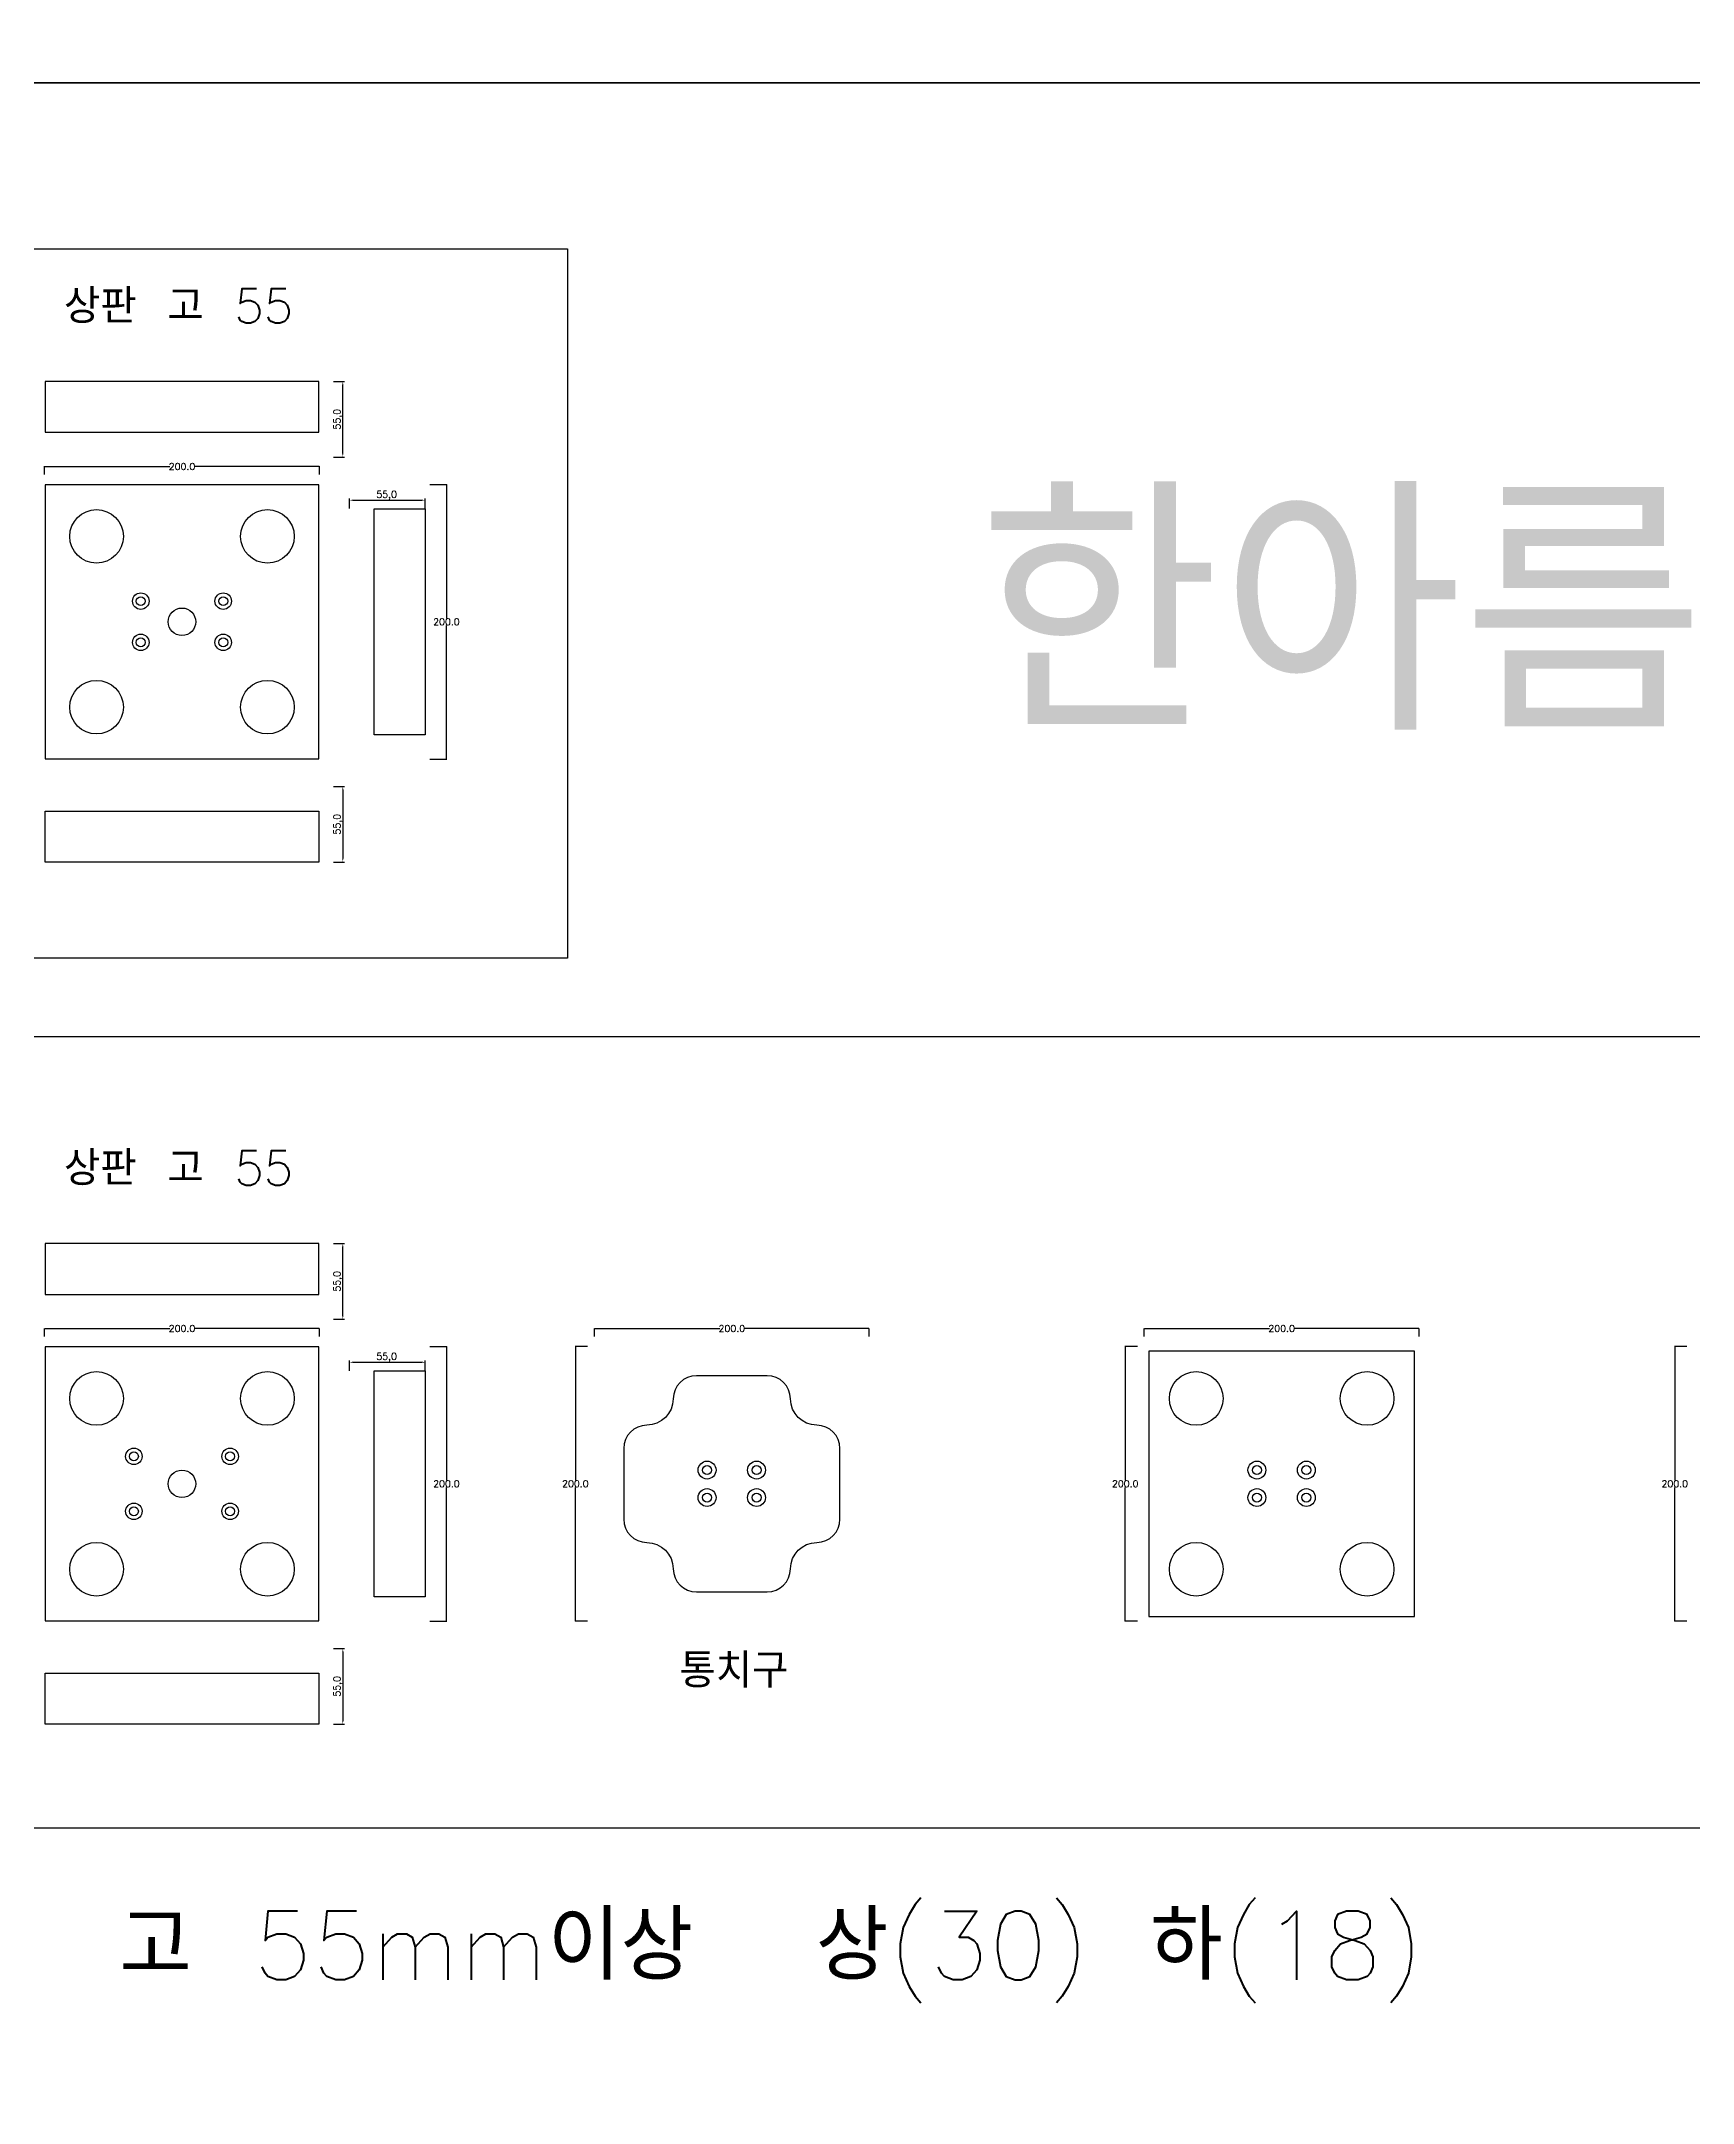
# Model space of a CAD drawing. Header units: millimetres. Extents: x 13291 to 28291, y 200 to 6643.
# Drawn here: x 17468 to 18669, y 1730 to 3230 of the extents above; entities that cross this region are included whole.
import ezdxf

# ---------------------------------------------------------------- set-up
doc = ezdxf.new("R2010")
doc.units = ezdxf.units.MM
for name, color, linetype in [('TEXT', 3, 'Continuous'), ('볼트 구멍', 7, 'Continuous'), ('치구', 7, 'Continuous'), ('치수', 7, 'Continuous')]:
    doc.layers.add(name, color=color, linetype=linetype)
doc.styles.get("Standard").update_dxf_attribs({"font": 'txt.shx', "bigfont": 'whgtxt.shx'})
doc.dimstyles.new('ISO-25', dxfattribs={"dimtxt": 2.5, "dimasz": 2.5, "dimexe": 1.25, "dimexo": 0.625, "dimtad": 1, "dimtxsty": 'Standard', "dimcen": 2.5, "dimadec": 0, "dimazin": 0, "dimtfac": 1, "dimtmove": 0, "dimatfit": 3, "dimfxl": 0, "dimarcsym": 0})
doc.dimstyles.get("Standard").update_dxf_attribs({"dimtxt": 7, "dimasz": 0.18, "dimexe": 0.18, "dimexo": 0.0625, "dimgap": 0.09, "dimtad": 0, "dimtih": 1, "dimtoh": 1, "dimdec": 1, "dimzin": 0, "dimdsep": 46, "dimtxsty": 'Standard', "dimcen": 0.09, "dimadec": 0, "dimazin": 0, "dimtfac": 1, "dimtdec": 1, "dimtofl": 0, "dimtmove": 0, "dimatfit": 3, "dimfxl": 0, "dimtolj": 1, "dimtzin": 0, "dimarcsym": 0})

# ---------------------------------------------------------------- blocks, each defined once
blk = doc.blocks.new('*D345')
at = {"layer": 'Defpoints', "color": 0, "linetype": 'Continuous'}
for p in [(17870.1, 2287.5), (18070.1, 2293.4), (18070.1, 2287.5)]:
    blk.add_point(p, dxfattribs=at)
at = {"layer": '치수', "color": 0, "linetype": 'Continuous', "lineweight": -2}
for p, q in [((17870.1, 2287.5), (17870.1, 2293.5)), ((17870.3, 2293.4), (17961.3, 2293.4)), ((18069.9, 2293.4), (17978.9, 2293.4)), ((18070.1, 2287.5), (18070.1, 2293.5))]:
    blk.add_line(p, q, dxfattribs=at)
at = {"layer": '치수', "color": 0, "linetype": 'Continuous'}
for points in [[(17870.3, 2293.4), (17870.3, 2293.3), (17870.1, 2293.4)], [(18069.9, 2293.4), (18069.9, 2293.3), (18070.1, 2293.4)]]:
    blk.add_solid(points, dxfattribs=at)
at = {"layer": '치수', "color": 0, "linetype": 'Continuous', "insert": (17970.1, 2293.4), "char_height": 5, "attachment_point": 5}
blk.add_mtext('\\A1;200.0', dxfattribs=at)
blk = doc.blocks.new('*D366')
at = {"layer": 'Defpoints', "color": 0}
for p in [(17679.8, 2982.5), (17687.1, 2982.5), (17679.8, 2927.5)]:
    blk.add_point(p, dxfattribs=at)
at = {"layer": '치수', "color": 0, "lineweight": -2}
for p, q in [((17680.4, 2982.5), (17688.4, 2982.5)), ((17687.1, 2930), (17687.1, 2980)), ((17680.4, 2927.5), (17688.4, 2927.5))]:
    blk.add_line(p, q, dxfattribs=at)
at = {"layer": '치수', "color": 0}
for points in [[(17686.7, 2980), (17687.5, 2980), (17687.1, 2982.5)], [(17686.7, 2930), (17687.5, 2930), (17687.1, 2927.5)]]:
    blk.add_solid(points, dxfattribs=at)
at = {"layer": '치수', "color": 0, "insert": (17683.6, 2955), "char_height": 5, "attachment_point": 5, "rotation": 90}
blk.add_mtext('55,0', dxfattribs=at)
blk = doc.blocks.new('*D368')
at = {"layer": 'Defpoints', "color": 0, "linetype": 'Continuous'}
for p in [(17750.4, 2907.6), (17750.4, 2707.6), (17762.5, 2707.6)]:
    blk.add_point(p, dxfattribs=at)
at = {"layer": '치수', "color": 0, "linetype": 'Continuous', "lineweight": -2}
for p, q in [((17750.5, 2907.6), (17762.7, 2907.6)), ((17762.5, 2907.5), (17762.5, 2810.2)), ((17762.5, 2707.8), (17762.5, 2805)), ((17750.5, 2707.6), (17762.7, 2707.6))]:
    blk.add_line(p, q, dxfattribs=at)
at = {"layer": '치수', "color": 0, "linetype": 'Continuous'}
for points in [[(17762.4, 2907.5), (17762.5, 2907.5), (17762.5, 2907.6)], [(17762.4, 2707.8), (17762.5, 2707.8), (17762.5, 2707.6)]]:
    blk.add_solid(points, dxfattribs=at)
at = {"layer": '치수', "color": 0, "linetype": 'Continuous', "insert": (17762.5, 2807.6), "char_height": 5, "attachment_point": 5}
blk.add_mtext('\\A1;200.0', dxfattribs=at)
blk = doc.blocks.new('*D369')
at = {"layer": 'Defpoints', "color": 0}
for p in [(17747, 2268.8), (17692, 2262.1), (17747, 2262.1)]:
    blk.add_point(p, dxfattribs=at)
at = {"layer": '치수', "color": 0, "lineweight": -2}
for p, q in [((17692, 2262.7), (17692, 2270.1)), ((17694.5, 2268.8), (17744.5, 2268.8)), ((17747, 2262.7), (17747, 2270.1))]:
    blk.add_line(p, q, dxfattribs=at)
at = {"layer": '치수', "color": 0}
for points in [[(17694.5, 2269.3), (17694.5, 2268.4), (17692, 2268.8)], [(17744.5, 2269.3), (17744.5, 2268.4), (17747, 2268.8)]]:
    blk.add_solid(points, dxfattribs=at)
at = {"layer": '치수', "color": 0, "insert": (17719, 2272.4), "char_height": 5, "attachment_point": 5}
blk.add_mtext('55,0', dxfattribs=at)
blk = doc.blocks.new('*D370')
at = {"layer": 'Defpoints', "color": 0, "linetype": 'Continuous'}
for p in [(17470.1, 2287.5), (17670.1, 2293.4), (17670.1, 2287.5)]:
    blk.add_point(p, dxfattribs=at)
at = {"layer": '치수', "color": 0, "linetype": 'Continuous', "lineweight": -2}
for p, q in [((17470.1, 2287.5), (17470.1, 2293.5)), ((17470.3, 2293.4), (17561.3, 2293.4)), ((17669.9, 2293.4), (17578.9, 2293.4)), ((17670.1, 2287.5), (17670.1, 2293.5))]:
    blk.add_line(p, q, dxfattribs=at)
at = {"layer": '치수', "color": 0, "linetype": 'Continuous'}
for points in [[(17470.3, 2293.4), (17470.3, 2293.3), (17470.1, 2293.4)], [(17669.9, 2293.4), (17669.9, 2293.3), (17670.1, 2293.4)]]:
    blk.add_solid(points, dxfattribs=at)
at = {"layer": '치수', "color": 0, "linetype": 'Continuous', "insert": (17570.1, 2293.4), "char_height": 5, "attachment_point": 5}
blk.add_mtext('\\A1;200.0', dxfattribs=at)
blk = doc.blocks.new('*D372')
at = {"layer": 'Defpoints', "color": 0}
for p in [(17679.8, 2355.2), (17687.1, 2355.2), (17679.8, 2300.2)]:
    blk.add_point(p, dxfattribs=at)
at = {"layer": '치수', "color": 0, "lineweight": -2}
for p, q in [((17680.4, 2355.2), (17688.4, 2355.2)), ((17687.1, 2302.7), (17687.1, 2352.7)), ((17680.4, 2300.2), (17688.4, 2300.2))]:
    blk.add_line(p, q, dxfattribs=at)
at = {"layer": '치수', "color": 0}
for points in [[(17686.7, 2352.7), (17687.5, 2352.7), (17687.1, 2355.2)], [(17686.7, 2302.7), (17687.5, 2302.7), (17687.1, 2300.2)]]:
    blk.add_solid(points, dxfattribs=at)
at = {"layer": '치수', "color": 0, "insert": (17683.6, 2327.7), "char_height": 5, "attachment_point": 5, "rotation": 90}
blk.add_mtext('55,0', dxfattribs=at)
blk = doc.blocks.new('*D373')
at = {"layer": 'Defpoints', "color": 0}
for p in [(17679.8, 2687.8), (17679.8, 2632.8), (17687.1, 2632.8)]:
    blk.add_point(p, dxfattribs=at)
at = {"layer": '치수', "color": 0, "lineweight": -2}
for p, q in [((17680.4, 2687.8), (17688.4, 2687.8)), ((17687.1, 2685.3), (17687.1, 2635.3)), ((17680.4, 2632.8), (17688.4, 2632.8))]:
    blk.add_line(p, q, dxfattribs=at)
at = {"layer": '치수', "color": 0}
for points in [[(17686.7, 2685.3), (17687.5, 2685.3), (17687.1, 2687.8)], [(17686.7, 2635.3), (17687.5, 2635.3), (17687.1, 2632.8)]]:
    blk.add_solid(points, dxfattribs=at)
at = {"layer": '치수', "color": 0, "insert": (17683.6, 2660.3), "char_height": 5, "attachment_point": 5, "rotation": 90}
blk.add_mtext('55,0', dxfattribs=at)
blk = doc.blocks.new('*D374')
at = {"layer": 'Defpoints', "color": 0}
for p in [(17747, 2896.1), (17692, 2889.3), (17747, 2889.3)]:
    blk.add_point(p, dxfattribs=at)
at = {"layer": '치수', "color": 0, "lineweight": -2}
for p, q in [((17692, 2890), (17692, 2897.4)), ((17694.5, 2896.1), (17744.5, 2896.1)), ((17747, 2890), (17747, 2897.4))]:
    blk.add_line(p, q, dxfattribs=at)
at = {"layer": '치수', "color": 0}
for points in [[(17694.5, 2896.5), (17694.5, 2895.7), (17692, 2896.1)], [(17744.5, 2896.5), (17744.5, 2895.7), (17747, 2896.1)]]:
    blk.add_solid(points, dxfattribs=at)
at = {"layer": '치수', "color": 0, "insert": (17719, 2899.6), "char_height": 5, "attachment_point": 5}
blk.add_mtext('55,0', dxfattribs=at)
blk = doc.blocks.new('*D376')
at = {"layer": 'Defpoints', "color": 0}
for p in [(17679.8, 2060.5), (17679.8, 2005.5), (17687.1, 2005.5)]:
    blk.add_point(p, dxfattribs=at)
at = {"layer": '치수', "color": 0, "lineweight": -2}
for p, q in [((17680.4, 2060.5), (17688.4, 2060.5)), ((17687.1, 2058), (17687.1, 2008)), ((17680.4, 2005.5), (17688.4, 2005.5))]:
    blk.add_line(p, q, dxfattribs=at)
at = {"layer": '치수', "color": 0}
for points in [[(17686.7, 2058), (17687.5, 2058), (17687.1, 2060.5)], [(17686.7, 2008), (17687.5, 2008), (17687.1, 2005.5)]]:
    blk.add_solid(points, dxfattribs=at)
at = {"layer": '치수', "color": 0, "insert": (17683.6, 2033), "char_height": 5, "attachment_point": 5, "rotation": 90}
blk.add_mtext('55,0', dxfattribs=at)
blk = doc.blocks.new('*D378')
at = {"layer": 'Defpoints', "color": 0, "linetype": 'Continuous'}
for p in [(17750.4, 2280.4), (17750.4, 2080.4), (17762.5, 2080.4)]:
    blk.add_point(p, dxfattribs=at)
at = {"layer": '치수', "color": 0, "linetype": 'Continuous', "lineweight": -2}
for p, q in [((17750.5, 2280.4), (17762.7, 2280.4)), ((17762.5, 2280.2), (17762.5, 2183)), ((17762.5, 2080.5), (17762.5, 2177.8)), ((17750.5, 2080.4), (17762.7, 2080.4))]:
    blk.add_line(p, q, dxfattribs=at)
at = {"layer": '치수', "color": 0, "linetype": 'Continuous'}
for points in [[(17762.4, 2280.2), (17762.5, 2280.2), (17762.5, 2280.4)], [(17762.4, 2080.5), (17762.5, 2080.5), (17762.5, 2080.4)]]:
    blk.add_solid(points, dxfattribs=at)
at = {"layer": '치수', "color": 0, "linetype": 'Continuous', "insert": (17762.5, 2180.4), "char_height": 5, "attachment_point": 5}
blk.add_mtext('\\A1;200.0', dxfattribs=at)
blk = doc.blocks.new('*D379')
at = {"layer": 'Defpoints', "color": 0, "linetype": 'Continuous'}
for p in [(17865.2, 2280.4), (17856.3, 2080.4), (17865.2, 2080.4)]:
    blk.add_point(p, dxfattribs=at)
at = {"layer": '치수', "color": 0, "linetype": 'Continuous', "lineweight": -2}
for p, q in [((17865.2, 2280.4), (17856.1, 2280.4)), ((17856.3, 2280.2), (17856.3, 2183)), ((17856.3, 2080.5), (17856.3, 2177.8)), ((17865.2, 2080.4), (17856.1, 2080.4))]:
    blk.add_line(p, q, dxfattribs=at)
at = {"layer": '치수', "color": 0, "linetype": 'Continuous'}
for points in [[(17856.3, 2280.2), (17856.3, 2280.2), (17856.3, 2280.4)], [(17856.3, 2080.5), (17856.3, 2080.5), (17856.3, 2080.4)]]:
    blk.add_solid(points, dxfattribs=at)
at = {"layer": '치수', "color": 0, "linetype": 'Continuous', "insert": (17856.3, 2180.4), "char_height": 5, "attachment_point": 5}
blk.add_mtext('\\A1;200.0', dxfattribs=at)
blk = doc.blocks.new('*D380')
at = {"layer": 'Defpoints', "color": 0, "linetype": 'Continuous'}
for p in [(17470.1, 2914.7), (17670.1, 2920.6), (17670.1, 2914.7)]:
    blk.add_point(p, dxfattribs=at)
at = {"layer": '치수', "color": 0, "linetype": 'Continuous', "lineweight": -2}
for p, q in [((17470.1, 2914.8), (17470.1, 2920.8)), ((17470.3, 2920.6), (17561.3, 2920.6)), ((17669.9, 2920.6), (17578.9, 2920.6)), ((17670.1, 2914.8), (17670.1, 2920.8))]:
    blk.add_line(p, q, dxfattribs=at)
at = {"layer": '치수', "color": 0, "linetype": 'Continuous'}
for points in [[(17470.3, 2920.7), (17470.3, 2920.6), (17470.1, 2920.6)], [(17669.9, 2920.7), (17669.9, 2920.6), (17670.1, 2920.6)]]:
    blk.add_solid(points, dxfattribs=at)
at = {"layer": '치수', "color": 0, "linetype": 'Continuous', "insert": (17570.1, 2920.6), "char_height": 5, "attachment_point": 5}
blk.add_mtext('\\A1;200.0', dxfattribs=at)
blk = doc.blocks.new('*D382')
at = {"layer": 'Defpoints', "color": 0, "linetype": 'Continuous'}
for p in [(18270.1, 2287.5), (18470.1, 2293.4), (18470.1, 2287.5)]:
    blk.add_point(p, dxfattribs=at)
at = {"layer": '치수', "color": 0, "linetype": 'Continuous', "lineweight": -2}
for p, q in [((18270.1, 2287.5), (18270.1, 2293.5)), ((18270.3, 2293.4), (18361.3, 2293.4)), ((18469.9, 2293.4), (18378.9, 2293.4)), ((18470.1, 2287.5), (18470.1, 2293.5))]:
    blk.add_line(p, q, dxfattribs=at)
at = {"layer": '치수', "color": 0, "linetype": 'Continuous'}
for points in [[(18270.3, 2293.4), (18270.3, 2293.3), (18270.1, 2293.4)], [(18469.9, 2293.4), (18469.9, 2293.3), (18470.1, 2293.4)]]:
    blk.add_solid(points, dxfattribs=at)
at = {"layer": '치수', "color": 0, "linetype": 'Continuous', "insert": (18370.1, 2293.4), "char_height": 5, "attachment_point": 5}
blk.add_mtext('\\A1;200.0', dxfattribs=at)
blk = doc.blocks.new('*D383')
at = {"layer": 'Defpoints', "color": 0, "linetype": 'Continuous'}
for p in [(18665, 2280.4), (18656.1, 2080.4), (18665, 2080.4)]:
    blk.add_point(p, dxfattribs=at)
at = {"layer": '치수', "color": 0, "linetype": 'Continuous', "lineweight": -2}
for p, q in [((18664.9, 2280.4), (18655.9, 2280.4)), ((18656.1, 2280.2), (18656.1, 2183)), ((18656.1, 2080.5), (18656.1, 2177.8)), ((18664.9, 2080.4), (18655.9, 2080.4))]:
    blk.add_line(p, q, dxfattribs=at)
at = {"layer": '치수', "color": 0, "linetype": 'Continuous'}
for points in [[(18656, 2280.2), (18656.1, 2280.2), (18656.1, 2280.4)], [(18656, 2080.5), (18656.1, 2080.5), (18656.1, 2080.4)]]:
    blk.add_solid(points, dxfattribs=at)
at = {"layer": '치수', "color": 0, "linetype": 'Continuous', "insert": (18656.1, 2180.4), "char_height": 5, "attachment_point": 5}
blk.add_mtext('\\A1;200.0', dxfattribs=at)
blk = doc.blocks.new('*D384')
at = {"layer": 'Defpoints', "color": 0, "linetype": 'Continuous'}
for p in [(18265.2, 2280.4), (18256.3, 2080.4), (18265.2, 2080.4)]:
    blk.add_point(p, dxfattribs=at)
at = {"layer": '치수', "color": 0, "linetype": 'Continuous', "lineweight": -2}
for p, q in [((18265.2, 2280.4), (18256.1, 2280.4)), ((18256.3, 2280.2), (18256.3, 2183)), ((18256.3, 2080.5), (18256.3, 2177.8)), ((18265.2, 2080.4), (18256.1, 2080.4))]:
    blk.add_line(p, q, dxfattribs=at)
at = {"layer": '치수', "color": 0, "linetype": 'Continuous'}
for points in [[(18256.3, 2280.2), (18256.3, 2280.2), (18256.3, 2280.4)], [(18256.3, 2080.5), (18256.3, 2080.5), (18256.3, 2080.4)]]:
    blk.add_solid(points, dxfattribs=at)
at = {"layer": '치수', "color": 0, "linetype": 'Continuous', "insert": (18256.3, 2180.4), "char_height": 5, "attachment_point": 5}
blk.add_mtext('\\A1;200.0', dxfattribs=at)

msp = doc.modelspace()

# ---------------------------------------------------------------- linework, layer by layer
at = {"color": 1}
for points in [[(16814.576, 3079.084), (17850.559, 3079.084), (17850.559, 2562.881), (16814.576, 2562.881)], [(16814.576, 2505.954), (18955.879, 2505.954), (18955.879, 1929.934), (16814.576, 1929.934)]]:
    msp.add_lwpolyline(points, close=True, dxfattribs=at)
at = {"layer": 'TEXT', "color": 6}
for points in [[(16291.441, 3199.699), (16291.441, 4699.699), (19291.441, 4699.699), (19291.441, 3199.699)], [(16291.441, 1699.699), (16291.441, 3199.699), (19291.441, 3199.699), (19291.441, 1699.699)]]:
    msp.add_lwpolyline(points, close=True, dxfattribs=at)
at = {"layer": '볼트 구멍', "color": 6}
for centre, radius in [((17540.105, 2822.631), 6), ((17600.105, 2822.631), 6), ((17540.105, 2792.631), 6), ((17600.105, 2792.631), 6), ((17535.105, 2200.368), 6), ((17605.105, 2200.368), 6), ((17952.105, 2190.368), 6.5), ((17988.105, 2190.368), 6.5), ((18352.105, 2190.368), 6.5), ((18388.105, 2190.368), 6.5), ((17952.105, 2170.368), 6.5), ((17988.105, 2170.368), 6.5), ((18352.105, 2170.368), 6.5), ((18388.105, 2170.368), 6.5), ((17535.105, 2160.368), 6), ((17605.105, 2160.368), 6)]:
    msp.add_circle(centre, radius, dxfattribs=at)
at = {"layer": '볼트 구멍', "color": 3}
for centre, radius in [((17540.105, 2822.631), 3.25), ((17600.105, 2822.631), 3.25), ((17570.105, 2807.631), 10), ((17540.105, 2792.631), 3.25), ((17600.105, 2792.631), 3.25), ((17535.105, 2200.368), 3.25), ((17570.105, 2180.368), 10), ((17605.105, 2200.368), 3.25), ((17952.105, 2190.368), 3.25), ((17988.105, 2190.368), 3.25), ((18352.105, 2190.368), 3.25), ((18388.105, 2190.368), 3.25), ((17535.105, 2160.368), 3.25), ((17605.105, 2160.368), 3.25), ((17952.105, 2170.368), 3.25), ((17988.105, 2170.368), 3.25), ((18352.105, 2170.368), 3.25), ((18388.105, 2170.368), 3.25)]:
    msp.add_circle(centre, radius, dxfattribs=at)
at = {"layer": '치구'}
for points in [[(17470.455, 2945.5), (17669.755, 2945.5), (17669.755, 2982.5), (17470.455, 2982.5)], [(17470.455, 2907.281), (17470.455, 2707.981), (17669.755, 2707.981), (17669.755, 2907.281)], [(17710.005, 2889.881), (17747.005, 2889.881), (17747.005, 2725.381), (17710.005, 2725.381)], [(17470.455, 2669.763), (17669.755, 2669.763), (17669.755, 2632.763), (17470.455, 2632.763)], [(17470.455, 2318.237), (17669.755, 2318.237), (17669.755, 2355.237), (17470.455, 2355.237)], [(17470.455, 2280.018), (17470.455, 2080.718), (17669.755, 2080.718), (17669.755, 2280.018)], [(18273.455, 2277.018), (18273.455, 2083.718), (18466.755, 2083.718), (18466.755, 2277.018)], [(17710.005, 2262.618), (17747.005, 2262.618), (17747.005, 2098.118), (17710.005, 2098.118)], [(17470.455, 2042.499), (17669.755, 2042.499), (17669.755, 2005.499), (17470.455, 2005.499)]]:
    msp.add_lwpolyline(points, close=True, dxfattribs=at)
msp.add_lwpolyline([(17891.455, 2206.022), (17891.455, 2154.715, 0.41020687), (17908.222, 2137.716, -0.40621142), (17927.453, 2118.485, 0.41020687), (17944.452, 2101.718), (17995.758, 2101.718, 0.41020687), (18012.757, 2118.485, -0.40621142), (18031.988, 2137.716, 0.41020687), (18048.755, 2154.715), (18048.755, 2206.022, 0.41020687), (18031.988, 2223.02, -0.40621142), (18012.757, 2242.251, 0.41020687), (17995.758, 2259.018), (17944.452, 2259.018, 0.41020687), (17927.453, 2242.251, -0.40621142), (17908.222, 2223.02, 0.41020687)], format="xyb", close=True, dxfattribs=at)
for centre in [(17507.955, 2869.781), (17632.255, 2869.781), (17507.955, 2745.481), (17632.255, 2745.481), (17507.955, 2242.518), (17632.255, 2242.518), (18307.955, 2242.518), (18432.255, 2242.518), (17507.955, 2118.218), (17632.255, 2118.218), (18307.955, 2118.218), (18432.255, 2118.218)]:
    msp.add_circle(centre, 19.5, dxfattribs=at)

# ---------------------------------------------------------------- texts
at = {"layer": 'TEXT', "linetype": 'Continuous'}
for s, height, p in [('상판 고 55', 25, (17484.242, 3024.817)), ('한아름', 166.6667, (18149.043, 2728.731)), ('상판 고 55', 25, (17484.242, 2397.553)), ('통치구', 25, (17931.948, 2032.089))]:
    msp.add_text(s, height=height, dxfattribs=at).set_placement(p)
at = {"layer": 'TEXT'}
msp.add_text('고 55mm이상  상(30) 하(18)', height=50, dxfattribs=at).set_placement((17524.488, 1819.483))

# ---------------------------------------------------------------- dimensions: what is measured, and where the dimension line sits
at = {"layer": '치수', "color": 4}
for base, p1, p2, angle, picture, middle in [((17687.103, 2982.5), (17679.784, 2927.5), (17679.784, 2982.5), 90, '*D366', (17687.103, 2955)), ((17687.103, 2632.763), (17679.784, 2687.763), (17679.784, 2632.763), 270, '*D373', (17687.103, 2660.263)), ((17687.103, 2355.237), (17679.784, 2300.237), (17679.784, 2355.237), 90, '*D372', (17687.103, 2327.737)), ((17687.103, 2005.499), (17679.784, 2060.499), (17679.784, 2005.499), 270, '*D376', (17687.103, 2032.999))]:
    dim = msp.add_linear_dim(base=base, p1=p1, p2=p2, angle=angle, dimstyle='ISO-25', override={"dimtxt": 5, "dimdec": 1, "dimzin": 0, "dimtdec": 1}, dxfattribs=at)
    dim.commit()
    dim.dimension.update_dxf_attribs({"geometry": picture, "text_midpoint": middle, "dimtype": 160})
at = {"layer": '치수', "color": 4, "linetype": 'Continuous'}
for base, p1, p2, picture, middle in [((17670.105, 2920.622), (17470.105, 2914.738), (17670.105, 2914.738), '*D380', (17570.105, 2920.622)), ((17670.105, 2293.359), (17470.105, 2287.475), (17670.105, 2287.475), '*D370', (17570.105, 2293.359)), ((18070.105, 2293.359), (17870.105, 2287.475), (18070.105, 2287.475), '*D345', (17970.105, 2293.359)), ((18470.105, 2293.359), (18270.105, 2287.475), (18470.105, 2287.475), '*D382', (18370.105, 2293.359))]:
    dim = msp.add_linear_dim(base=base, p1=p1, p2=p2, dimstyle='Standard', override={"dimtxt": 5}, dxfattribs=at)
    dim.commit()
    dim.dimension.update_dxf_attribs({"geometry": picture, "text_midpoint": middle})
at = {"layer": '치수', "color": 4}
for base, p1, p2, picture, middle in [((17747.005, 2896.108), (17692.005, 2889.331), (17747.005, 2889.331), '*D374', (17719.005, 2896.108)), ((17747.005, 2268.845), (17692.005, 2262.068), (17747.005, 2262.068), '*D369', (17719.005, 2268.845))]:
    dim = msp.add_linear_dim(base=base, p1=p1, p2=p2, dimstyle='ISO-25', override={"dimtxt": 5, "dimdec": 1, "dimzin": 0, "dimtdec": 1}, dxfattribs=at)
    dim.commit()
    dim.dimension.update_dxf_attribs({"geometry": picture, "text_midpoint": middle, "dimtype": 160})
at = {"layer": '치수', "color": 4, "linetype": 'Continuous'}
for base, p1, p2, picture, middle in [((17762.473, 2707.631), (17750.403, 2907.631), (17750.403, 2707.631), '*D368', (17762.473, 2807.631)), ((17762.473, 2080.368), (17750.403, 2280.368), (17750.403, 2080.368), '*D378', (17762.473, 2180.368)), ((17856.309, 2080.368), (17865.214, 2280.368), (17865.214, 2080.368), '*D379', (17856.309, 2180.368)), ((18256.309, 2080.368), (18265.214, 2280.368), (18265.214, 2080.368), '*D384', (18256.309, 2180.368)), ((18656.059, 2080.368), (18664.964, 2280.368), (18664.964, 2080.368), '*D383', (18656.059, 2180.368))]:
    dim = msp.add_linear_dim(base=base, p1=p1, p2=p2, angle=90, dimstyle='Standard', override={"dimtxt": 5}, dxfattribs=at)
    dim.commit()
    dim.dimension.update_dxf_attribs({"geometry": picture, "text_midpoint": middle})

doc.saveas('drawing.dxf')
